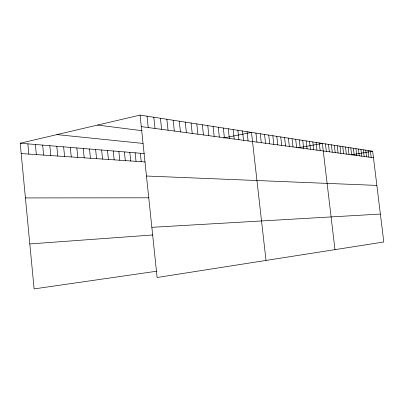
<?xml version="1.0" encoding="UTF-8"?>
<svg xmlns="http://www.w3.org/2000/svg" width="404" height="404" viewBox="0 0 404 404"><rect width="100%" height="100%" fill="white"/><g stroke="black" fill="none" stroke-linecap="round" stroke-linejoin="round"><path stroke-width="0.61" d="M156.646 271.23L34.108 288.905L20.2 143.223L140.067 115.095L372.675 151.248L383.8 241.991L157.111 277.492L140.067 115.095M223.483 138.027L251.49 132.416L266.009 260.439M297.869 147.874L322.367 143.43L334.982 249.637M351.041 154.914L372.675 151.248M29.815 243.935L152.843 234.961M151.843 227.321L380.376 214.064M25.422 197.925L148.94 197.809M146.46 176.028L376.861 185.411M21.19 153.581L145.177 161.948M20.2 143.223L144.299 153.571M56.908 134.608L143.016 143.43M97.556 125.073L142.223 130.719M141.274 126.624L373.468 157.722M370.392 150.894L371.195 157.419M368.079 150.535L368.882 157.111M365.726 150.167L366.534 156.797M363.337 149.798L364.15 156.474M360.908 149.419L361.726 156.151M358.444 149.036L359.267 155.823M355.934 148.647L356.767 155.484M353.389 148.253L354.222 155.146M350.798 147.849L351.642 154.803M348.167 147.44L349.016 154.449M345.491 147.026L346.344 154.091M342.774 146.602L343.627 153.727M340.006 146.172L340.87 153.358M337.194 145.733L338.062 152.98M334.33 145.288L335.204 152.601M331.416 144.834L332.295 152.212M328.452 144.374L329.341 151.813M325.437 143.905L326.331 151.409M319.241 142.945L320.15 150.581M316.059 142.45L316.973 150.157M312.817 141.945L313.736 149.722M309.52 141.435L310.444 149.283M306.156 140.91L307.091 148.834M302.732 140.38L303.672 148.374M299.243 139.834L300.187 147.909M295.683 139.284L296.632 147.435M292.057 138.718L293.011 146.95M288.355 138.143L289.325 146.455M284.583 137.557L285.557 145.95M280.74 136.961L281.719 145.435M276.811 136.35L277.8 144.91M272.806 135.729L273.801 144.374M268.721 135.093L269.721 143.829M264.549 134.441L265.559 143.268M260.287 133.78L261.302 142.703M255.934 133.103L256.959 142.117M247.046 131.724L248.086 140.93M242.506 131.017L243.551 140.324M237.865 130.295L238.921 139.703M233.123 129.558L234.189 139.072M228.28 128.805L229.351 138.421M223.321 128.038L224.407 137.759M218.256 127.25L219.347 137.082M213.07 126.442L214.171 136.39M207.767 125.619L208.873 135.678M202.333 124.775L203.454 134.951M196.778 123.912L197.899 134.209M191.082 123.023L192.218 133.446M185.249 122.119L186.396 132.669M179.275 121.19L180.426 131.871M173.149 120.235L174.311 131.048M166.867 119.261L168.039 130.209M160.423 118.261L161.605 129.346M153.813 117.231L155.005 128.462M147.031 116.18L148.233 127.558M140.329 153.237L141.213 161.681M135.128 152.803L136.017 161.332M129.82 152.364L130.714 160.974M124.407 151.909L125.306 160.605M118.882 151.45L119.791 160.237M113.251 150.98L114.16 159.853M107.494 150.5L108.413 159.469M101.626 150.01L102.545 159.07M95.627 149.51L96.556 158.666M89.501 149L90.435 158.252M83.244 148.48L84.183 157.833M76.851 147.945L77.795 157.398M70.316 147.399L71.266 156.959M63.635 146.844L64.595 156.51M56.807 146.273L57.767 156.05M49.818 145.692L50.788 155.575M42.672 145.097L43.642 155.096M35.355 144.486L36.335 154.601M27.866 143.864L28.851 154.096"/></g></svg>
